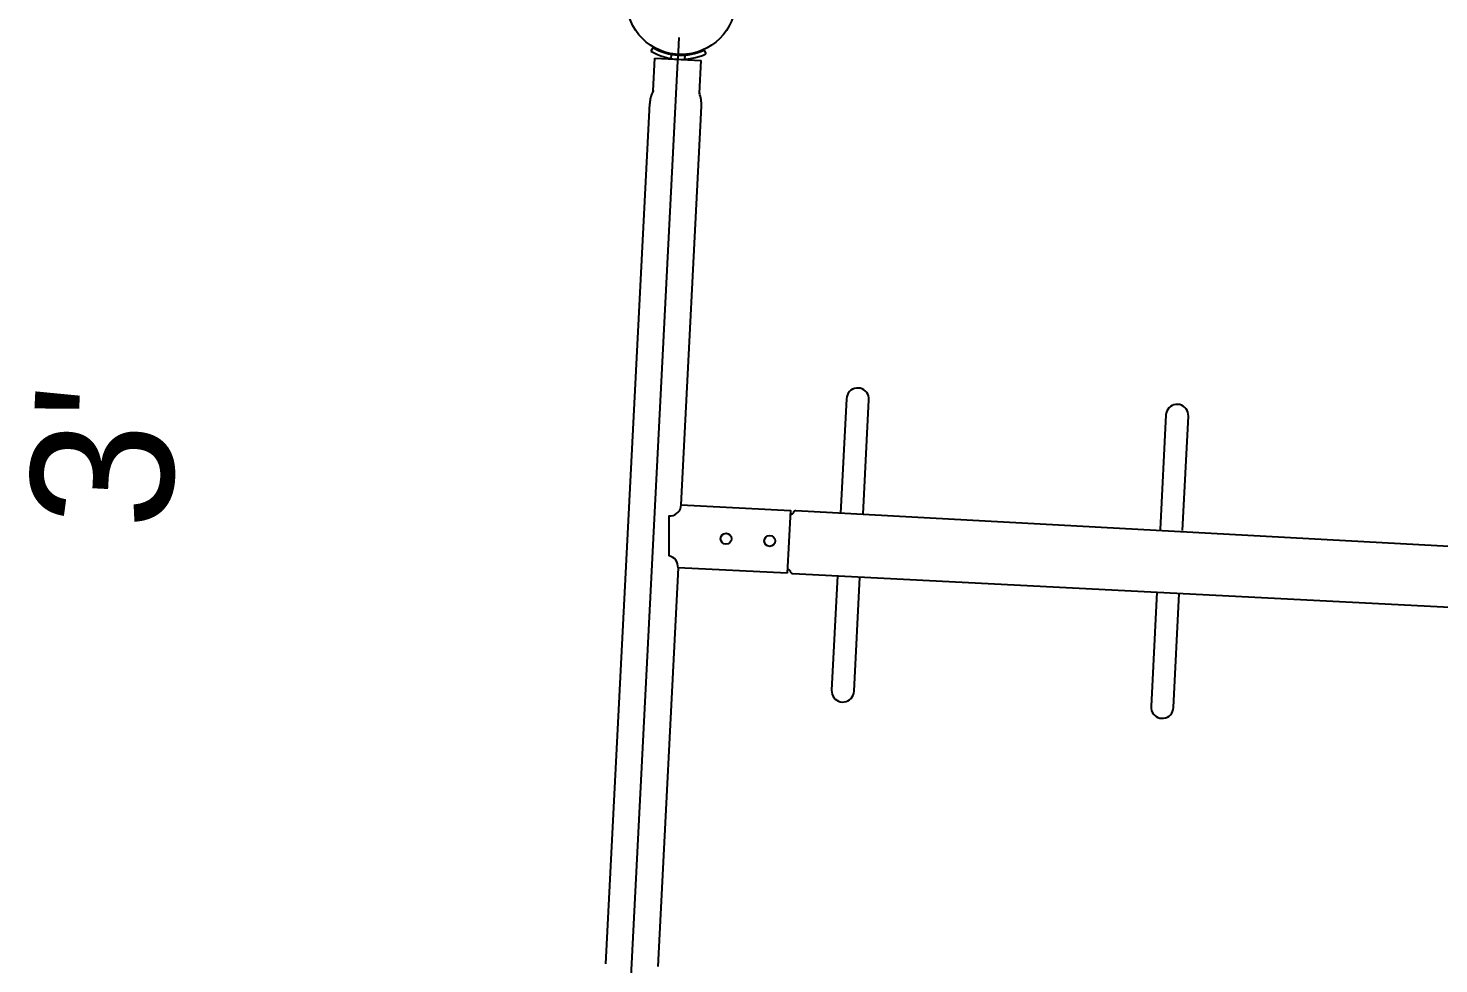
# Model space of a CAD drawing. Header units: feet. Extents: x 10084 to 13321, y 3329 to 8503.
# Drawn here: x 11185.72 to 11191.1, y 5248.58 to 5252.15 of the extents above; entities that cross this region are included whole.
import ezdxf
from ezdxf.enums import TextEntityAlignment as Align

# ---------------------------------------------------------------- set-up
doc = ezdxf.new("R2010")
doc.units = ezdxf.units.FT
doc.header["$LTSCALE"] = 40
doc.header["$MEASUREMENT"] = 0
doc.layers.add('amenity center', color=31, linetype='Continuous')
doc.styles.add('Style-CHAR_FAST_FONT', font='CHAR_FAST_FONT.shx')

msp = doc.modelspace()

# ---------------------------------------------------------------- linework, layer by layer
at = {"layer": 'amenity center', "color": 7, "ltscale": 100}
for p, q in [((11188.1056, 5252.0714), (11188.0977, 5252.0579)), ((11188.2008, 5252.027), (11188.2051, 5252.1103)), ((11188.0147, 5248.3833), (11188.2018, 5252.0452)), ((11188.106, 5251.9067), (11188.1124, 5252.0315)), ((11188.1124, 5252.0315), (11188.2893, 5252.0225)), ((11188.1748, 5252.0283), (11188.1757, 5252.0455)), ((11188.2269, 5252.0257), (11188.2277, 5252.0429)), ((11188.2829, 5251.8976), (11188.2893, 5252.0225)), ((11188.3001, 5252.0614), (11188.3066, 5252.0472)), ((11187.9257, 5248.5805), (11188.0931, 5251.8581)), ((11188.2132, 5250.3288), (11188.2908, 5251.848)), ((11188.201, 5250.0896), (11188.1234, 5248.5704))]:
    msp.add_line(p, q, dxfattribs=at)
at = {"layer": 'amenity center', "color": 7, "ltscale": 100, "flags": 128}
for points in [[(11188.9062, 5250.2934), (11188.9285, 5250.7294), (11188.9282, 5250.7368), (11188.9266, 5250.7441), (11188.9238, 5250.7511), (11188.9199, 5250.7574), (11188.9148, 5250.763), (11188.909, 5250.7675), (11188.9023, 5250.771), (11188.8952, 5250.7733), (11188.8878, 5250.7744), (11188.8804, 5250.7741), (11188.8731, 5250.7725), (11188.8661, 5250.7697), (11188.8598, 5250.7658), (11188.8543, 5250.7608), (11188.8497, 5250.7549), (11188.8462, 5250.7483), (11188.8439, 5250.7411), (11188.8428, 5250.7337), (11188.8206, 5250.2978)], [(11190.1234, 5250.2313), (11190.1456, 5250.6672), (11190.1454, 5250.6747), (11190.1438, 5250.682), (11190.141, 5250.6889), (11190.137, 5250.6952), (11190.132, 5250.7008), (11190.1261, 5250.7054), (11190.1195, 5250.7089), (11190.1124, 5250.7112), (11190.105, 5250.7122), (11190.0975, 5250.7119), (11190.0902, 5250.7104), (11190.0833, 5250.7076), (11190.077, 5250.7036), (11190.0714, 5250.6986), (11190.0668, 5250.6927), (11190.0633, 5250.6861), (11190.061, 5250.679), (11190.06, 5250.6716), (11190.0377, 5250.2356)], [(11192.3963, 5250.1019), (11188.6501, 5250.3065), (11188.6484, 5250.3065), (11188.6467, 5250.3061), (11188.6451, 5250.3055), (11188.6436, 5250.3047), (11188.6423, 5250.3036), (11188.6412, 5250.3023), (11188.6403, 5250.3008), (11188.6396, 5250.2992), (11188.639, 5250.2976), (11188.638, 5250.296), (11188.6368, 5250.2947), (11188.6354, 5250.2936), (11188.6338, 5250.2928), (11188.6321, 5250.2922), (11188.6286, 5250.2917)], [(11188.6185, 5250.0839), (11188.6202, 5250.0837), (11188.6219, 5250.0832), (11188.6234, 5250.0824), (11188.6248, 5250.0814), (11188.626, 5250.0802), (11188.627, 5250.0788), (11188.6277, 5250.0772), (11188.6282, 5250.0756), (11188.6287, 5250.0739), (11188.6294, 5250.0724), (11188.6304, 5250.071), (11188.6316, 5250.0698), (11188.633, 5250.0687), (11188.6346, 5250.068), (11188.6362, 5250.0675), (11188.6379, 5250.0672), (11192.383, 5249.8759)], [(11188.8083, 5250.0585), (11188.7861, 5249.623), (11188.7864, 5249.6156), (11188.7879, 5249.6083), (11188.7907, 5249.6013), (11188.7947, 5249.595), (11188.7997, 5249.5894), (11188.8056, 5249.5849), (11188.8122, 5249.5814), (11188.8193, 5249.5791), (11188.8267, 5249.578), (11188.8342, 5249.5783), (11188.8415, 5249.5799), (11188.8484, 5249.5827), (11188.8548, 5249.5866), (11188.8603, 5249.5916), (11188.8649, 5249.5975), (11188.8684, 5249.6041), (11188.8707, 5249.6113), (11188.8717, 5249.6187), (11188.894, 5250.0542)], [(11190.0255, 5249.9964), (11190.0032, 5249.5609), (11190.0035, 5249.5534), (11190.0051, 5249.5461), (11190.0079, 5249.5391), (11190.0119, 5249.5328), (11190.0169, 5249.5273), (11190.0228, 5249.5227), (11190.0294, 5249.5192), (11190.0365, 5249.5169), (11190.0439, 5249.5158), (11190.0513, 5249.5161), (11190.0587, 5249.5177), (11190.0656, 5249.5205), (11190.0719, 5249.5245), (11190.0775, 5249.5295), (11190.0821, 5249.5354), (11190.0856, 5249.542), (11190.0879, 5249.5491), (11190.0889, 5249.5565), (11190.1111, 5249.992)]]:
    msp.add_lwpolyline(points, dxfattribs=at)
msp.add_lwpolyline([(11188.6171, 5250.0683), (11188.201, 5250.0896), (11188.2007, 5250.0973), (11188.1991, 5250.1048), (11188.1962, 5250.112), (11188.1921, 5250.1185), (11188.1869, 5250.1242), (11188.1808, 5250.129), (11188.174, 5250.1326), (11188.1667, 5250.135), (11188.1667, 5250.2869), (11188.1744, 5250.2872), (11188.182, 5250.2888), (11188.1891, 5250.2917), (11188.1957, 5250.2958), (11188.2014, 5250.3009), (11188.2061, 5250.307), (11188.2097, 5250.3139), (11188.2121, 5250.3212), (11188.2132, 5250.3288), (11188.6293, 5250.3076)], close=True, dxfattribs=at)
at = {"layer": 'amenity center', "color": 7, "ltscale": 100}
for centre, radius in [((11188.2124, 5252.2533), 0.2083), ((11188.3839, 5250.2002), 0.0208), ((11188.5504, 5250.1917), 0.0208)]:
    msp.add_circle(centre, radius, dxfattribs=at)
for centre, radius, start, end in [((11188.2124, 5252.2533), 0.2109, 239.5756, 294.5756), ((11188.2124, 5252.2533), 0.2266, 239.5756, 294.5756), ((11188.2032, 5251.8548), 0.1101, 151.9186, 178.2907), ((11188.1116, 5251.8449), 0.1792, 0.992, 17.1012)]:
    msp.add_arc(centre, radius, start, end, dxfattribs=at)
for p in [(11188.106, 5251.9067), (11188.2829, 5251.8976)]:
    msp.add_point(p, dxfattribs=at)

# ---------------------------------------------------------------- texts
at = {"layer": 'amenity center', "color": 7, "style": 'Style-CHAR_FAST_FONT'}
msp.add_text("3'", height=0.54166, rotation=87.0756, dxfattribs=at).set_placement((11186.2809, 5250.5002), align=Align.CENTER)

doc.saveas('drawing.dxf')
